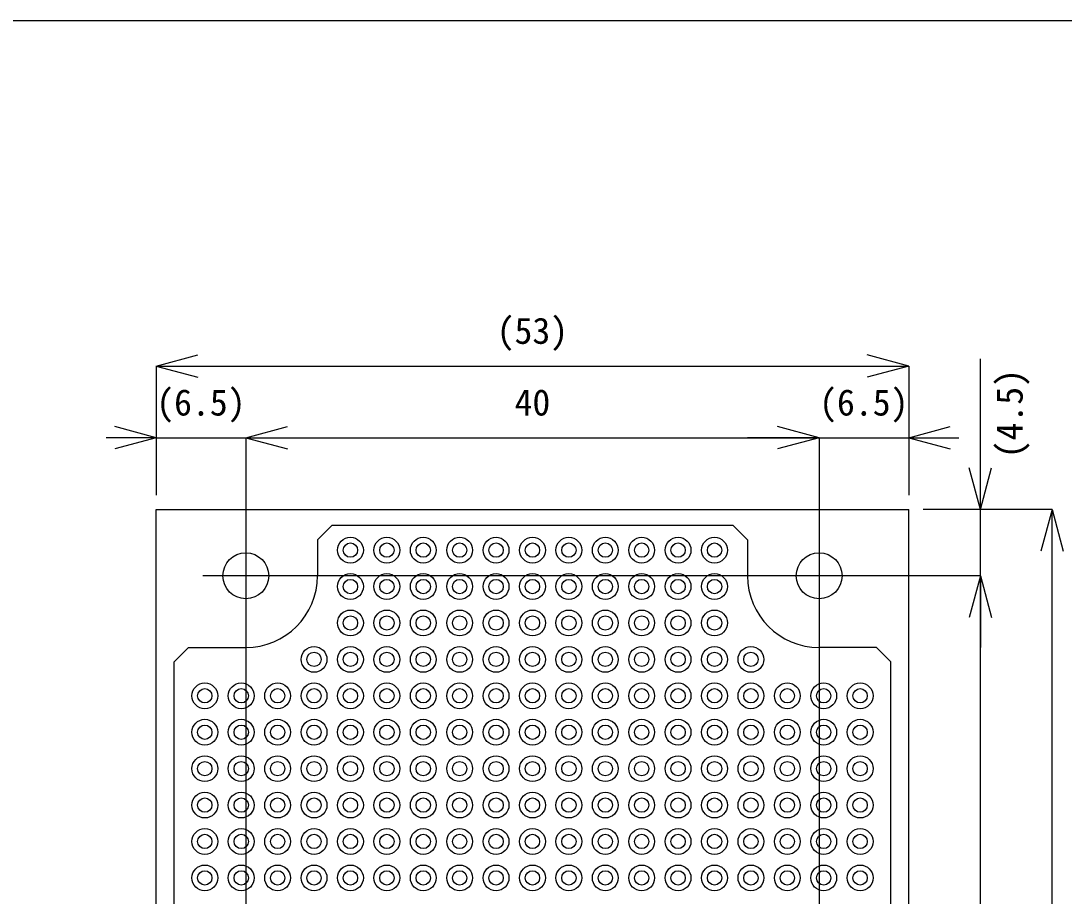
# Model space of a CAD drawing. Units: millimetres on the paper. Extents: x -138 to 138, y -95 to 95.
# Drawn here: x -5.7 to 67.1, y 34 to 95 of the extents above; entities that cross this region are included whole.
import ezdxf
from ezdxf.enums import TextEntityAlignment as Align

# ---------------------------------------------------------------- set-up
doc = ezdxf.new("R2010")
doc.units = ezdxf.units.MM
doc.layers.add('0-0', color=4, linetype='Continuous')
doc.layers.add('0-1', color=7, linetype='Continuous')
doc.styles.add('ＭＳ ゴシック', font='')
doc.styles.get('ＭＳ ゴシック').set_extended_font_data('MS Gothic')

msp = doc.modelspace()

# ---------------------------------------------------------------- linework, layer by layer
at = {"layer": '0-0'}
for p, q in [((3.75, 70.925), (6.648, 71.701)), ((56.25, 70.925), (53.352, 71.701)), ((61.25, 60.925), (61.25, 71.425)), ((3.75, 70.925), (56.25, 70.925)), ((3.75, 70.925), (6.648, 70.149)), ((3.75, 70.925), (3.75, 61.925)), ((56.25, 70.925), (53.352, 70.149)), ((56.25, 70.925), (56.25, 61.925)), ((3.75, 65.925), (0.852, 66.701)), ((10, 65.925), (12.898, 66.701)), ((10, 65.925), (12.898, 66.701)), ((50, 65.925), (47.102, 66.701)), ((50, 65.925), (47.102, 66.701)), ((56.25, 65.925), (59.148, 66.701)), ((3.75, 65.925), (0.25, 65.925)), ((3.75, 65.925), (0.852, 65.149)), ((3.75, 65.925), (10, 65.925)), ((10, 65.925), (15, 65.925)), ((10, 65.925), (12.898, 65.149)), ((10, 65.925), (50, 65.925)), ((10, 65.925), (12.898, 65.149)), ((10, 65.925), (10, -35.925)), ((50, 65.925), (45, 65.925)), ((50, 65.925), (47.102, 65.149)), ((50, 65.925), (47.102, 65.149)), ((50, 65.925), (56.25, 65.925)), ((50, 65.925), (50, -35.925)), ((56.25, 65.925), (59.148, 65.149)), ((56.25, 65.925), (59.75, 65.925)), ((61.25, 60.925), (60.474, 63.823)), ((61.25, 60.925), (62.026, 63.823)), ((66.25, 60.925), (57.25, 60.925)), ((61.25, 56.3), (61.25, 60.925)), ((66.25, 60.925), (65.474, 58.027)), ((66.25, -13.325), (66.25, 60.925)), ((66.25, 60.925), (67.026, 58.027)), ((61.25, 56.3), (7, 56.3)), ((61.25, 56.3), (60.474, 53.402)), ((61.25, 56.3), (60.474, 53.402)), ((61.25, -8.7), (61.25, 56.3)), ((61.25, 56.3), (62.026, 53.402)), ((61.25, 56.3), (61.25, 51.3)), ((61.25, 56.3), (62.026, 53.402))]:
    msp.add_line(p, q, dxfattribs=at)
at = {"layer": '0-0', "color": 7}
msp.add_lwpolyline([(-138.5, -95), (138.5, -95), (138.5, 95), (-138.5, 95)], close=True, dxfattribs=at)
at = {"layer": '0-1'}
for p, q in [((3.75, -13.325), (3.75, 60.925)), ((3.75, 60.925), (56.25, 60.925)), ((56.25, -13.325), (56.25, 60.925)), ((15, 58.8), (16, 59.8)), ((44, 59.8), (16, 59.8)), ((44, 59.8), (45, 58.8)), ((15, 58.8), (15, 56.3)), ((45, 58.8), (45, 56.3)), ((5, 50.3), (6, 51.3)), ((6, 51.3), (10, 51.3)), ((54, 51.3), (50, 51.3)), ((54, 51.3), (55, 50.3)), ((5, -2.7), (5, 50.3)), ((55, -2.7), (55, 50.3))]:
    msp.add_line(p, q, dxfattribs=at)
for centre, radius in [((17.3, 58.09), 0.9), ((19.84, 58.09), 0.9), ((22.38, 58.09), 0.9), ((24.92, 58.09), 0.9), ((27.46, 58.09), 0.9), ((30, 58.09), 0.9), ((32.54, 58.09), 0.9), ((35.08, 58.09), 0.9), ((37.62, 58.09), 0.9), ((40.16, 58.09), 0.9), ((42.7, 58.09), 0.9), ((17.3, 58.09), 0.5), ((19.84, 58.09), 0.5), ((22.38, 58.09), 0.5), ((24.92, 58.09), 0.5), ((27.46, 58.09), 0.5), ((30, 58.09), 0.5), ((32.54, 58.09), 0.5), ((35.08, 58.09), 0.5), ((37.62, 58.09), 0.5), ((40.16, 58.09), 0.5), ((42.7, 58.09), 0.5), ((10, 56.3), 1.6), ((50, 56.3), 1.6), ((17.3, 55.55), 0.9), ((17.3, 55.55), 0.5), ((19.84, 55.55), 0.9), ((19.84, 55.55), 0.5), ((22.38, 55.55), 0.9), ((22.38, 55.55), 0.5), ((24.92, 55.55), 0.9), ((24.92, 55.55), 0.5), ((27.46, 55.55), 0.9), ((27.46, 55.55), 0.5), ((30, 55.55), 0.9), ((30, 55.55), 0.5), ((32.54, 55.55), 0.9), ((32.54, 55.55), 0.5), ((35.08, 55.55), 0.9), ((35.08, 55.55), 0.5), ((37.62, 55.55), 0.9), ((37.62, 55.55), 0.5), ((40.16, 55.55), 0.9), ((40.16, 55.55), 0.5), ((42.7, 55.55), 0.9), ((42.7, 55.55), 0.5), ((17.3, 53.01), 0.9), ((19.84, 53.01), 0.9), ((22.38, 53.01), 0.9), ((24.92, 53.01), 0.9), ((27.46, 53.01), 0.9), ((30, 53.01), 0.9), ((32.54, 53.01), 0.9), ((35.08, 53.01), 0.9), ((37.62, 53.01), 0.9), ((40.16, 53.01), 0.9), ((42.7, 53.01), 0.9), ((17.3, 53.01), 0.5), ((19.84, 53.01), 0.5), ((22.38, 53.01), 0.5), ((24.92, 53.01), 0.5), ((27.46, 53.01), 0.5), ((30, 53.01), 0.5), ((32.54, 53.01), 0.5), ((35.08, 53.01), 0.5), ((37.62, 53.01), 0.5), ((40.16, 53.01), 0.5), ((42.7, 53.01), 0.5), ((14.76, 50.47), 0.9), ((14.76, 50.47), 0.5), ((17.3, 50.47), 0.9), ((17.3, 50.47), 0.5), ((19.84, 50.47), 0.9), ((19.84, 50.47), 0.5), ((22.38, 50.47), 0.9), ((22.38, 50.47), 0.5), ((24.92, 50.47), 0.9), ((24.92, 50.47), 0.5), ((27.46, 50.47), 0.9), ((27.46, 50.47), 0.5), ((30, 50.47), 0.9), ((30, 50.47), 0.5), ((32.54, 50.47), 0.9), ((32.54, 50.47), 0.5), ((35.08, 50.47), 0.9), ((35.08, 50.47), 0.5), ((37.62, 50.47), 0.9), ((37.62, 50.47), 0.5), ((40.16, 50.47), 0.9), ((40.16, 50.47), 0.5), ((42.7, 50.47), 0.9), ((42.7, 50.47), 0.5), ((45.24, 50.47), 0.9), ((45.24, 50.47), 0.5), ((7.14, 47.93), 0.9), ((9.68, 47.93), 0.9), ((12.22, 47.93), 0.9), ((14.76, 47.93), 0.9), ((17.3, 47.93), 0.9), ((19.84, 47.93), 0.9), ((22.38, 47.93), 0.9), ((24.92, 47.93), 0.9), ((27.46, 47.93), 0.9), ((30, 47.93), 0.9), ((32.54, 47.93), 0.9), ((35.08, 47.93), 0.9), ((37.62, 47.93), 0.9), ((40.16, 47.93), 0.9), ((42.7, 47.93), 0.9), ((45.24, 47.93), 0.9), ((47.78, 47.93), 0.9), ((50.32, 47.93), 0.9), ((52.86, 47.93), 0.9), ((7.14, 47.93), 0.5), ((9.68, 47.93), 0.5), ((12.22, 47.93), 0.5), ((14.76, 47.93), 0.5), ((17.3, 47.93), 0.5), ((19.84, 47.93), 0.5), ((22.38, 47.93), 0.5), ((24.92, 47.93), 0.5), ((27.46, 47.93), 0.5), ((30, 47.93), 0.5), ((32.54, 47.93), 0.5), ((35.08, 47.93), 0.5), ((37.62, 47.93), 0.5), ((40.16, 47.93), 0.5), ((42.7, 47.93), 0.5), ((45.24, 47.93), 0.5), ((47.78, 47.93), 0.5), ((50.32, 47.93), 0.5), ((52.86, 47.93), 0.5), ((7.14, 45.39), 0.9), ((7.14, 45.39), 0.5), ((9.68, 45.39), 0.9), ((9.68, 45.39), 0.5), ((12.22, 45.39), 0.9), ((12.22, 45.39), 0.5), ((14.76, 45.39), 0.9), ((14.76, 45.39), 0.5), ((17.3, 45.39), 0.9), ((17.3, 45.39), 0.5), ((19.84, 45.39), 0.9), ((19.84, 45.39), 0.5), ((22.38, 45.39), 0.9), ((22.38, 45.39), 0.5), ((24.92, 45.39), 0.9), ((24.92, 45.39), 0.5), ((27.46, 45.39), 0.9), ((27.46, 45.39), 0.5), ((30, 45.39), 0.9), ((30, 45.39), 0.5), ((32.54, 45.39), 0.9), ((32.54, 45.39), 0.5), ((35.08, 45.39), 0.9), ((35.08, 45.39), 0.5), ((37.62, 45.39), 0.9), ((37.62, 45.39), 0.5), ((40.16, 45.39), 0.9), ((40.16, 45.39), 0.5), ((42.7, 45.39), 0.9), ((42.7, 45.39), 0.5), ((45.24, 45.39), 0.9), ((45.24, 45.39), 0.5), ((47.78, 45.39), 0.9), ((47.78, 45.39), 0.5), ((50.32, 45.39), 0.9), ((50.32, 45.39), 0.5), ((52.86, 45.39), 0.9), ((52.86, 45.39), 0.5), ((7.14, 42.85), 0.9), ((9.68, 42.85), 0.9), ((12.22, 42.85), 0.9), ((14.76, 42.85), 0.9), ((17.3, 42.85), 0.9), ((19.84, 42.85), 0.9), ((22.38, 42.85), 0.9), ((24.92, 42.85), 0.9), ((27.46, 42.85), 0.9), ((30, 42.85), 0.9), ((32.54, 42.85), 0.9), ((35.08, 42.85), 0.9), ((37.62, 42.85), 0.9), ((40.16, 42.85), 0.9), ((42.7, 42.85), 0.9), ((45.24, 42.85), 0.9), ((47.78, 42.85), 0.9), ((50.32, 42.85), 0.9), ((52.86, 42.85), 0.9), ((7.14, 42.85), 0.5), ((9.68, 42.85), 0.5), ((12.22, 42.85), 0.5), ((14.76, 42.85), 0.5), ((17.3, 42.85), 0.5), ((19.84, 42.85), 0.5), ((22.38, 42.85), 0.5), ((24.92, 42.85), 0.5), ((27.46, 42.85), 0.5), ((30, 42.85), 0.5), ((32.54, 42.85), 0.5), ((35.08, 42.85), 0.5), ((37.62, 42.85), 0.5), ((40.16, 42.85), 0.5), ((42.7, 42.85), 0.5), ((45.24, 42.85), 0.5), ((47.78, 42.85), 0.5), ((50.32, 42.85), 0.5), ((52.86, 42.85), 0.5), ((7.14, 40.31), 0.9), ((7.14, 40.31), 0.5), ((9.68, 40.31), 0.9), ((9.68, 40.31), 0.5), ((12.22, 40.31), 0.9), ((12.22, 40.31), 0.5), ((14.76, 40.31), 0.9), ((14.76, 40.31), 0.5), ((17.3, 40.31), 0.9), ((17.3, 40.31), 0.5), ((19.84, 40.31), 0.9), ((19.84, 40.31), 0.5), ((22.38, 40.31), 0.9), ((22.38, 40.31), 0.5), ((24.92, 40.31), 0.9), ((24.92, 40.31), 0.5), ((27.46, 40.31), 0.9), ((27.46, 40.31), 0.5), ((30, 40.31), 0.9), ((30, 40.31), 0.5), ((32.54, 40.31), 0.9), ((32.54, 40.31), 0.5), ((35.08, 40.31), 0.9), ((35.08, 40.31), 0.5), ((37.62, 40.31), 0.9), ((37.62, 40.31), 0.5), ((40.16, 40.31), 0.9), ((40.16, 40.31), 0.5), ((42.7, 40.31), 0.9), ((42.7, 40.31), 0.5), ((45.24, 40.31), 0.9), ((45.24, 40.31), 0.5), ((47.78, 40.31), 0.9), ((47.78, 40.31), 0.5), ((50.32, 40.31), 0.9), ((50.32, 40.31), 0.5), ((52.86, 40.31), 0.9), ((52.86, 40.31), 0.5), ((7.14, 37.77), 0.9), ((9.68, 37.77), 0.9), ((12.22, 37.77), 0.9), ((14.76, 37.77), 0.9), ((17.3, 37.77), 0.9), ((19.84, 37.77), 0.9), ((22.38, 37.77), 0.9), ((24.92, 37.77), 0.9), ((27.46, 37.77), 0.9), ((30, 37.77), 0.9), ((32.54, 37.77), 0.9), ((35.08, 37.77), 0.9), ((37.62, 37.77), 0.9), ((40.16, 37.77), 0.9), ((42.7, 37.77), 0.9), ((45.24, 37.77), 0.9), ((47.78, 37.77), 0.9), ((50.32, 37.77), 0.9), ((52.86, 37.77), 0.9), ((7.14, 37.77), 0.5), ((9.68, 37.77), 0.5), ((12.22, 37.77), 0.5), ((14.76, 37.77), 0.5), ((17.3, 37.77), 0.5), ((19.84, 37.77), 0.5), ((22.38, 37.77), 0.5), ((24.92, 37.77), 0.5), ((27.46, 37.77), 0.5), ((30, 37.77), 0.5), ((32.54, 37.77), 0.5), ((35.08, 37.77), 0.5), ((37.62, 37.77), 0.5), ((40.16, 37.77), 0.5), ((42.7, 37.77), 0.5), ((45.24, 37.77), 0.5), ((47.78, 37.77), 0.5), ((50.32, 37.77), 0.5), ((52.86, 37.77), 0.5), ((7.14, 35.23), 0.9), ((7.14, 35.23), 0.5), ((9.68, 35.23), 0.9), ((9.68, 35.23), 0.5), ((12.22, 35.23), 0.9), ((12.22, 35.23), 0.5), ((14.76, 35.23), 0.9), ((14.76, 35.23), 0.5), ((17.3, 35.23), 0.9), ((17.3, 35.23), 0.5), ((19.84, 35.23), 0.9), ((19.84, 35.23), 0.5), ((22.38, 35.23), 0.9), ((22.38, 35.23), 0.5), ((24.92, 35.23), 0.9), ((24.92, 35.23), 0.5), ((27.46, 35.23), 0.9), ((27.46, 35.23), 0.5), ((30, 35.23), 0.9), ((30, 35.23), 0.5), ((32.54, 35.23), 0.9), ((32.54, 35.23), 0.5), ((35.08, 35.23), 0.9), ((35.08, 35.23), 0.5), ((37.62, 35.23), 0.9), ((37.62, 35.23), 0.5), ((40.16, 35.23), 0.9), ((40.16, 35.23), 0.5), ((42.7, 35.23), 0.9), ((42.7, 35.23), 0.5), ((45.24, 35.23), 0.9), ((45.24, 35.23), 0.5), ((47.78, 35.23), 0.9), ((47.78, 35.23), 0.5), ((50.32, 35.23), 0.9), ((50.32, 35.23), 0.5), ((52.86, 35.23), 0.9), ((52.86, 35.23), 0.5)]:
    msp.add_circle(centre, radius, dxfattribs=at)
for centre, start, end in [((10, 56.3), 270, 0), ((50, 56.3), 180, 270)]:
    msp.add_arc(centre, 5, start, end, dxfattribs=at)

# ---------------------------------------------------------------- texts
at = {"layer": '0-0', "style": 'ＭＳ ゴシック'}
for s, p in [('(53)', (27.5, 71.925)), ('(6.5)', (3.75, 66.925)), ('40', (28.75, 66.925)), ('(6.5)', (50, 66.925))]:
    msp.add_text(s, height=1.833, dxfattribs=at).set_placement(p, align=Align.BOTTOM_LEFT)
msp.add_text('(4.5)', height=1.833, rotation=90, dxfattribs=at).set_placement((64.75, 64.488), align=Align.BOTTOM_LEFT)

doc.saveas('drawing.dxf')
